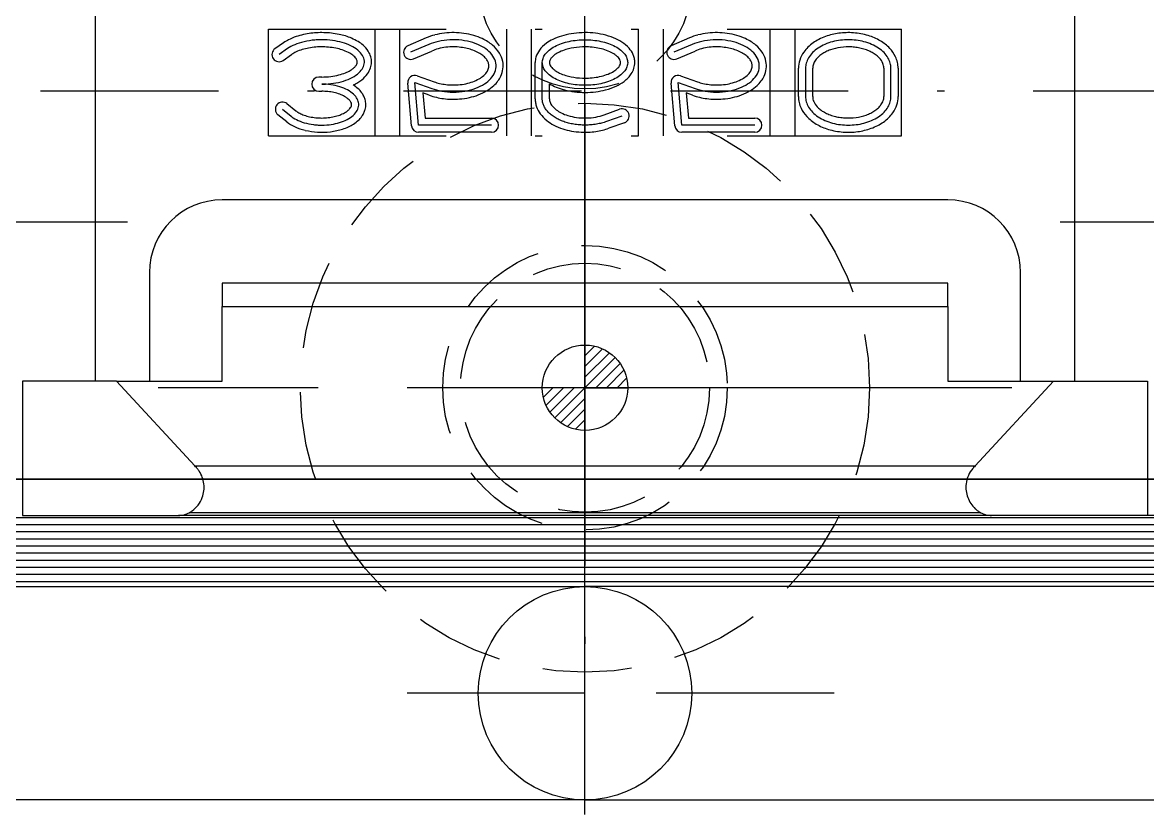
# Model space of a CAD drawing. Extents: x -430 to 437, y -440 to 538.
# Drawn here: x 187.43 to 203.24, y -285.9 to -274.76 of the extents above; entities that cross this region are included whole.
import ezdxf

# ---------------------------------------------------------------- set-up
doc = ezdxf.new("R2010")
doc.units = 0
for name, pattern in [('BORDER', [8.75, 2.5, -1.25, 2.5, -1.25, 0, -1.25]), ('DIVIDE', [6.25, 2.5, -1.25, 0, -1.25, 0, -1.25]), ('HIDDEN', [1.875, 1.25, -0.625])]:
    doc.linetypes.add(name, pattern=pattern)
for name, color, linetype in [('1', 7, 'CONTINUOUS'), ('100', 7, 'CONTINUOUS'), ('200', 7, 'CONTINUOUS')]:
    doc.layers.add(name, color=color, linetype=linetype)

msp = doc.modelspace()

# ---------------------------------------------------------------- linework, layer by layer
at = {"layer": '1', "color": 141, "linetype": 'BORDER'}
for p, q in [((195.3318, -249.3498), (195.3318, -283.656)), ((195.3318, -278.3569), (195.3318, -272.8569)), ((195.3318, -279.8988), (195.3318, -273.8988)), ((207.8818, -275.7278), (182.7818, -275.7278)), ((195.3318, -279.8988), (195.3318, -275.8988)), ((195.3318, -279.8988), (195.3318, -276.1488)), ((195.3318, -277.2988), (195.3318, -279.8988)), ((188.9018, -277.5704), (186.1518, -277.5704)), ((204.5118, -277.5704), (201.7618, -277.5704)), ((195.3318, -279.8988), (189.3318, -279.8988)), ((195.3318, -279.8988), (191.3318, -279.8988)), ((195.3318, -279.8988), (191.5818, -279.8988)), ((195.3318, -279.8988), (192.7318, -279.8988)), ((197.9318, -279.8988), (195.3318, -279.8988)), ((195.3318, -279.8988), (195.3318, -282.4988)), ((201.3318, -279.8988), (195.3318, -279.8988)), ((195.3318, -285.8988), (195.3318, -279.8988)), ((199.3318, -279.8988), (195.3318, -279.8988)), ((195.3318, -283.8988), (195.3318, -279.8988)), ((199.0818, -279.8988), (195.3318, -279.8988)), ((195.3318, -283.6488), (195.3318, -279.8988)), ((195.3318, -284.1948), (191.8318, -284.1948)), ((198.8318, -284.1948), (195.3318, -284.1948))]:
    msp.add_line(p, q, dxfattribs=at)
at = {"layer": '1', "color": 7, "linetype": 'CONTINUOUS'}
for p, q in [((188.4468, -273.6878), (188.4468, -279.8078)), ((202.2168, -279.8078), (202.2168, -273.6878)), ((200.4318, -277.2578), (190.2318, -277.2578)), ((189.2118, -278.2778), (189.2118, -279.8078)), ((201.4518, -279.8078), (201.4518, -278.2778)), ((200.4318, -278.4308), (190.2318, -278.4308)), ((190.2318, -278.4308), (190.2318, -278.7591)), ((200.4318, -278.7591), (200.4318, -278.4308)), ((190.2318, -279.8078), (190.2318, -278.7591)), ((190.2318, -278.7591), (200.4318, -278.7591)), ((200.4318, -278.7591), (200.4318, -279.8078)), ((188.7487, -279.8078), (187.4268, -279.8078)), ((187.4268, -279.8078), (187.4268, -281.6948)), ((189.8478, -280.9988), (188.7487, -279.8078)), ((188.7487, -279.8078), (190.2318, -279.8078)), ((200.4318, -279.8078), (201.915, -279.8078)), ((200.8158, -280.9988), (201.915, -279.8078)), ((201.915, -279.8078), (203.2368, -279.8078)), ((203.2368, -279.8078), (203.2368, -281.6948)), ((189.8478, -280.9988), (200.8158, -280.9988)), ((187.4268, -281.6948), (189.6198, -281.6948)), ((201.0438, -281.6948), (189.6198, -281.6948)), ((200.8946, -281.656), (189.7691, -281.656)), ((203.2368, -281.6948), (201.0438, -281.6948)), ((205.2768, -281.6948), (203.2368, -281.6948))]:
    msp.add_line(p, q, dxfattribs=at)
at = {"layer": '1', "color": 231, "linetype": 'CONTINUOUS'}
for p, q in [((195.3318, -279.8988), (195.3318, -279.2988)), ((195.4665, -279.3141), (195.3318, -279.4488)), ((195.5787, -279.352), (195.3318, -279.5988)), ((195.6744, -279.4062), (195.3318, -279.7488)), ((195.7561, -279.4746), (195.3318, -279.8988)), ((195.8244, -279.5562), (195.4818, -279.8988)), ((195.8787, -279.652), (195.6318, -279.8988)), ((195.9165, -279.7641), (195.7818, -279.8988)), ((195.3318, -279.8988), (194.7318, -279.8988)), ((194.7471, -280.0335), (194.8818, -279.8988)), ((194.785, -280.1457), (195.0318, -279.8988)), ((194.8392, -280.2414), (195.1818, -279.8988)), ((194.9076, -280.3231), (195.3318, -279.8988)), ((195.3318, -279.8988), (195.9318, -279.8988)), ((195.3318, -279.8988), (195.3318, -280.4988)), ((194.9892, -280.3914), (195.3318, -280.0488)), ((195.085, -280.4457), (195.3318, -280.1988)), ((195.1971, -280.4835), (195.3318, -280.3488))]:
    msp.add_line(p, q, dxfattribs=at)
at = {"layer": '1', "color": 121, "linetype": 'CONTINUOUS'}
msp.add_line((179.3318, -281.1848), (211.3318, -281.1848), dxfattribs=at)
at = {"layer": '1', "color": 213, "linetype": 'CONTINUOUS'}
msp.add_line((211.3318, -281.1848), (179.3318, -281.1848), dxfattribs=at)
at = {"layer": '1', "color": 254, "linetype": 'CONTINUOUS'}
for p, q in [((183.8768, -282.6948), (195.3318, -282.6948)), ((206.7868, -282.6948), (195.3318, -282.6948)), ((195.3318, -285.6948), (180.8768, -285.6948)), ((195.3318, -285.6948), (209.7868, -285.6948))]:
    msp.add_line(p, q, dxfattribs=at)
at = {"layer": '1', "color": 7, "linetype": 'HIDDEN'}
msp.add_circle((195.3318, -274.1978), 1.5, dxfattribs=at)
at = {"layer": '1', "color": 121, "linetype": 'HIDDEN'}
for radius in [4, 2, 1.75]:
    msp.add_circle((195.3318, -279.8988), radius, dxfattribs=at)
at = {"layer": '1', "color": 231, "linetype": 'CONTINUOUS'}
msp.add_circle((195.3318, -279.8988), 0.6, dxfattribs=at)
at = {"layer": '1', "color": 254, "linetype": 'CONTINUOUS'}
msp.add_circle((195.3318, -284.1948), 1.5, dxfattribs=at)
at = {"layer": '1', "color": 7, "linetype": 'CONTINUOUS'}
for centre, radius, start, end in [((190.2318, -278.2778), 1.02, 90, 180), ((200.4318, -278.2778), 1.02, 0, 90), ((188.9355, -281.9198), 1.2964, 43.83736, 45.27085), ((189.6374, -281.2458), 0.3233, 40.96806, 43.83736), ((189.6277, -281.2543), 0.3361, 37.07998, 40.96885), ((189.5752, -281.2939), 0.4019, 33.52315, 37.07998), ((189.5669, -281.2995), 0.412, 6.64192, 33.52313), ((201.0752, -281.2883), 0.3881, 139.00415, 156.46609), ((201.0252, -281.2448), 0.3218, 136.13539, 139.00396), ((201.7244, -281.9169), 1.2917, 134.70372, 136.13539), ((189.5704, -281.2991), 0.4084, 339.65057, 6.64192), ((201.0932, -281.2987), 0.4084, 173.32518, 200.32293), ((201.1011, -281.2996), 0.4163, 156.46609, 173.32447), ((189.5854, -281.3134), 0.3881, 305.32814, 322.79153), ((189.5631, -281.2964), 0.4162, 322.79153, 339.65088), ((201.0966, -281.2974), 0.412, 200.32293, 227.19596), ((189.5718, -280.6955), 1.0005, 272.75293, 274.74634), ((189.6339, -281.4439), 0.2496, 274.74634, 278.73581), ((189.6335, -281.4414), 0.252, 278.74066, 290.44434), ((189.6345, -281.444), 0.2493, 290.44438, 294.43869), ((189.324, -280.7608), 0.9998, 294.43869, 296.4336), ((189.0965, -280.5396), 1.3034, 301.06491, 302.48426), ((189.622, -281.3649), 0.325, 302.48426, 305.32589), ((201.0897, -281.3049), 0.4018, 227.19551, 230.75298), ((201.0482, -281.3556), 0.3363, 230.75298, 234.64131), ((201.0406, -281.3663), 0.3232, 234.64266, 237.51208), ((201.564, -280.5445), 1.2975, 237.51208, 238.9442), ((201.34, -280.7601), 1.0005, 243.56789, 245.5613), ((201.0292, -281.4439), 0.2494, 245.5613, 249.55265), ((201.0301, -281.4414), 0.252, 249.55562, 261.2593), ((201.0297, -281.4442), 0.2493, 261.25934, 265.25364), ((201.0919, -280.695), 1.001, 265.25364, 267.24615)]:
    msp.add_arc(centre, radius, start, end, dxfattribs=at)
at = {"layer": '100', "color": 213, "linetype": 'CONTINUOUS'}
for p, q in [((184.8768, -281.7221), (205.7868, -281.7221)), ((184.8768, -281.8221), (205.7868, -281.8221)), ((184.8768, -281.9221), (205.7868, -281.9221)), ((184.8768, -282.0221), (205.7868, -282.0221)), ((184.8768, -282.1221), (205.7868, -282.1221)), ((184.8768, -282.2221), (205.7868, -282.2221)), ((184.8768, -282.3221), (205.7868, -282.3221)), ((184.8768, -282.4221), (205.7868, -282.4221)), ((184.8768, -282.5221), (205.7868, -282.5221)), ((184.8768, -282.6221), (205.7868, -282.6221))]:
    msp.add_line(p, q, dxfattribs=at)
at = {"layer": '200', "color": 7, "linetype": 'DIVIDE'}
for p, q in [((190.8818, -276.3569), (190.8818, -274.8569)), ((190.8818, -274.8569), (199.7818, -274.8569)), ((192.3818, -276.3569), (192.3818, -274.8569)), ((192.7318, -276.3569), (192.7318, -274.8569)), ((194.2318, -276.3569), (194.2318, -274.8569)), ((194.5818, -276.3569), (194.5818, -274.8569)), ((196.0818, -276.3569), (196.0818, -274.8569)), ((196.4318, -274.8569), (196.4318, -276.3569)), ((197.9318, -276.3569), (197.9318, -274.8569)), ((198.2818, -274.8569), (198.2818, -276.3569)), ((199.7818, -276.3569), (199.7818, -274.8569)), ((190.8818, -276.3569), (199.7818, -276.3569))]:
    msp.add_line(p, q, dxfattribs=at)
at = {"layer": '200', "color": 7, "linetype": 'CONTINUOUS'}
for p, q in [((191.0948, -275.0495), (190.9748, -275.1327)), ((193.0993, -274.9811), (192.8425, -275.091)), ((196.7993, -274.9811), (196.5425, -275.091)), ((191.0888, -275.2971), (191.2088, -275.2139)), ((192.9212, -275.2748), (193.1779, -275.165)), ((196.6212, -275.2748), (196.8779, -275.165)), ((194.6318, -275.839), (194.6318, -275.3269)), ((198.3318, -275.8069), (198.3318, -275.4069)), ((198.5318, -275.8069), (198.5318, -275.4069)), ((199.5318, -275.4069), (199.5318, -275.8069)), ((199.7318, -275.4069), (199.7318, -275.8069)), ((191.6318, -275.5309), (191.5918, -275.5309)), ((192.9753, -275.5128), (193.2117, -275.5981)), ((196.6753, -275.5128), (196.9117, -275.5981)), ((192.8942, -276.2156), (192.8417, -275.6156)), ((194.8318, -275.839), (194.8318, -275.6252)), ((196.5942, -276.2156), (196.5417, -275.6156)), ((191.5918, -275.7309), (191.6318, -275.7309)), ((193.1438, -275.7862), (193.0546, -275.754)), ((193.0546, -275.754), (193.0855, -276.1069)), ((196.8438, -275.7862), (196.7546, -275.754)), ((196.7546, -275.754), (196.7855, -276.1069)), ((191.1424, -275.9049), (191.2664, -276.0045)), ((195.6004, -276.0626), (195.8181, -275.9847)), ((191.1412, -276.1604), (191.0172, -276.0609)), ((193.0855, -276.1069), (194.0178, -276.1069)), ((195.8855, -276.1731), (195.6678, -276.2509)), ((196.7855, -276.1069), (197.7178, -276.1069)), ((194.0178, -276.3069), (192.9938, -276.3069)), ((197.7178, -276.3069), (196.6938, -276.3069))]:
    msp.add_line(p, q, dxfattribs=at)
at = {"layer": '200', "color": 91, "linetype": 'BORDER'}
for p, q in [((191.2247, -275.0897), (191.1984, -275.1032)), ((191.2531, -275.0769), (191.2247, -275.0897)), ((191.2834, -275.0649), (191.2531, -275.0769)), ((191.3155, -275.0538), (191.2834, -275.0649)), ((191.3492, -275.0437), (191.3155, -275.0538)), ((191.3844, -275.0347), (191.3492, -275.0437)), ((191.4209, -275.0269), (191.3844, -275.0347)), ((191.4584, -275.0203), (191.4209, -275.0269)), ((191.4775, -275.0174), (191.4584, -275.0203)), ((191.4967, -275.0149), (191.4775, -275.0174)), ((191.5161, -275.0128), (191.4967, -275.0149)), ((191.5356, -275.011), (191.5161, -275.0128)), ((191.5552, -275.0095), (191.5356, -275.011)), ((191.5748, -275.0083), (191.5552, -275.0095)), ((191.5944, -275.0075), (191.5748, -275.0083)), ((191.614, -275.0071), (191.5944, -275.0075)), ((191.6336, -275.0069), (191.614, -275.0071)), ((191.6531, -275.0071), (191.6336, -275.0069)), ((191.6724, -275.0077), (191.6531, -275.0071)), ((191.7107, -275.0096), (191.6724, -275.0077)), ((191.7482, -275.0129), (191.7107, -275.0096)), ((191.7847, -275.0172), (191.7482, -275.0129)), ((191.8201, -275.0227), (191.7847, -275.0172)), ((191.8541, -275.0291), (191.8201, -275.0227)), ((191.8867, -275.0365), (191.8541, -275.0291)), ((191.9186, -275.0449), (191.8867, -275.0365)), ((191.9501, -275.0545), (191.9186, -275.0449)), ((191.9809, -275.0652), (191.9501, -275.0545)), ((192.0108, -275.0771), (191.9809, -275.0652)), ((192.0396, -275.0901), (192.0108, -275.0771)), ((192.0671, -275.1042), (192.0396, -275.0901)), ((193.1386, -275.0731), (192.8818, -275.1829)), ((193.1698, -275.0606), (193.1386, -275.0731)), ((193.2029, -275.0491), (193.1698, -275.0606)), ((193.2377, -275.0387), (193.2029, -275.0491)), ((193.2743, -275.0296), (193.2377, -275.0387)), ((193.3123, -275.0219), (193.2743, -275.0296)), ((193.3516, -275.0157), (193.3123, -275.0219)), ((193.392, -275.0111), (193.3516, -275.0157)), ((193.4331, -275.0081), (193.392, -275.0111)), ((193.4748, -275.0069), (193.4331, -275.0081)), ((193.5166, -275.0075), (193.4748, -275.0069)), ((193.5584, -275.0099), (193.5166, -275.0075)), ((193.5997, -275.0141), (193.5584, -275.0099)), ((193.6403, -275.02), (193.5997, -275.0141)), ((193.68, -275.0276), (193.6403, -275.02)), ((193.7184, -275.0367), (193.68, -275.0276)), ((193.7553, -275.0474), (193.7184, -275.0367)), ((193.7905, -275.0593), (193.7553, -275.0474)), ((193.8238, -275.0725), (193.7905, -275.0593)), ((193.8551, -275.0868), (193.8238, -275.0725)), ((193.8843, -275.102), (193.8551, -275.0868)), ((194.9076, -275.1007), (194.9301, -275.0893)), ((194.9301, -275.0893), (194.9537, -275.0785)), ((194.9537, -275.0785), (194.9782, -275.0684)), ((194.9782, -275.0684), (195.0035, -275.0591)), ((195.0035, -275.0591), (195.0296, -275.0505)), ((195.0296, -275.0505), (195.0563, -275.0427)), ((195.0563, -275.0427), (195.0834, -275.0357)), ((195.0834, -275.0357), (195.111, -275.0294)), ((195.111, -275.0294), (195.1388, -275.024)), ((195.1388, -275.024), (195.1668, -275.0193)), ((195.1668, -275.0193), (195.1947, -275.0154)), ((195.1947, -275.0154), (195.2227, -275.0123)), ((195.2227, -275.0123), (195.2504, -275.0099)), ((195.2504, -275.0099), (195.2779, -275.0082)), ((195.2779, -275.0082), (195.3051, -275.0073)), ((195.3051, -275.0073), (195.3318, -275.0069)), ((195.3318, -275.0069), (195.3586, -275.0073)), ((195.3586, -275.0073), (195.3858, -275.0082)), ((195.3858, -275.0082), (195.4133, -275.0099)), ((195.4133, -275.0099), (195.441, -275.0123)), ((195.441, -275.0123), (195.4689, -275.0154)), ((195.4689, -275.0154), (195.4969, -275.0193)), ((195.4969, -275.0193), (195.5249, -275.024)), ((195.5249, -275.024), (195.5527, -275.0294)), ((195.5527, -275.0294), (195.5802, -275.0357)), ((195.5802, -275.0357), (195.6074, -275.0427)), ((195.6074, -275.0427), (195.6341, -275.0505)), ((195.6341, -275.0505), (195.6602, -275.0591)), ((195.6602, -275.0591), (195.6855, -275.0684)), ((195.6855, -275.0684), (195.71, -275.0785)), ((195.71, -275.0785), (195.7336, -275.0893)), ((195.7336, -275.0893), (195.7561, -275.1007)), ((196.8386, -275.0731), (196.5818, -275.1829)), ((196.8698, -275.0606), (196.8386, -275.0731)), ((196.9029, -275.0491), (196.8698, -275.0606)), ((196.9377, -275.0387), (196.9029, -275.0491)), ((196.9743, -275.0296), (196.9377, -275.0387)), ((197.0123, -275.0219), (196.9743, -275.0296)), ((197.0516, -275.0157), (197.0123, -275.0219)), ((197.092, -275.0111), (197.0516, -275.0157)), ((197.1331, -275.0081), (197.092, -275.0111)), ((197.1748, -275.0069), (197.1331, -275.0081)), ((197.2166, -275.0075), (197.1748, -275.0069)), ((197.2584, -275.0099), (197.2166, -275.0075)), ((197.2997, -275.0141), (197.2584, -275.0099)), ((197.3403, -275.02), (197.2997, -275.0141)), ((197.38, -275.0276), (197.3403, -275.02)), ((197.4184, -275.0367), (197.38, -275.0276)), ((197.4553, -275.0474), (197.4184, -275.0367)), ((197.4905, -275.0593), (197.4553, -275.0474)), ((197.5238, -275.0725), (197.4905, -275.0593)), ((197.5551, -275.0868), (197.5238, -275.0725)), ((197.5843, -275.102), (197.5551, -275.0868)), ((198.6781, -275.0838), (198.6536, -275.0964)), ((198.7035, -275.0721), (198.6781, -275.0838)), ((198.7296, -275.0614), (198.7035, -275.0721)), ((198.7562, -275.0516), (198.7296, -275.0614)), ((198.7834, -275.0428), (198.7562, -275.0516)), ((198.811, -275.035), (198.7834, -275.0428)), ((198.8388, -275.0282), (198.811, -275.035)), ((198.8667, -275.0224), (198.8388, -275.0282)), ((198.8947, -275.0175), (198.8667, -275.0224)), ((198.9226, -275.0136), (198.8947, -275.0175)), ((198.9504, -275.0106), (198.9226, -275.0136)), ((198.9779, -275.0085), (198.9504, -275.0106)), ((199.0051, -275.0073), (198.9779, -275.0085)), ((199.0318, -275.0069), (199.0051, -275.0073)), ((199.0585, -275.0073), (199.0318, -275.0069)), ((199.0857, -275.0085), (199.0585, -275.0073)), ((199.1132, -275.0106), (199.0857, -275.0085)), ((199.141, -275.0136), (199.1132, -275.0106)), ((199.1689, -275.0175), (199.141, -275.0136)), ((199.1969, -275.0224), (199.1689, -275.0175)), ((199.2248, -275.0282), (199.1969, -275.0224)), ((199.2527, -275.035), (199.2248, -275.0282)), ((199.2802, -275.0428), (199.2527, -275.035)), ((199.3074, -275.0516), (199.2802, -275.0428)), ((199.334, -275.0614), (199.3074, -275.0516)), ((199.3601, -275.0721), (199.334, -275.0614)), ((199.3855, -275.0838), (199.3601, -275.0721)), ((199.41, -275.0964), (199.3855, -275.0838)), ((191.1518, -275.1317), (191.0318, -275.2149)), ((191.174, -275.1172), (191.1518, -275.1317)), ((191.1984, -275.1032), (191.174, -275.1172)), ((192.093, -275.1194), (192.0671, -275.1042)), ((192.1171, -275.1355), (192.093, -275.1194)), ((192.1393, -275.1525), (192.1171, -275.1355)), ((192.1593, -275.1702), (192.1393, -275.1525)), ((192.177, -275.1887), (192.1593, -275.1702)), ((192.1924, -275.2077), (192.177, -275.1887)), ((192.2052, -275.2271), (192.1924, -275.2077)), ((192.2155, -275.2468), (192.2052, -275.2271)), ((192.2233, -275.2667), (192.2155, -275.2468)), ((193.9113, -275.1179), (193.8843, -275.102)), ((193.9363, -275.1347), (193.9113, -275.1179)), ((193.9601, -275.1527), (193.9363, -275.1347)), ((193.9823, -275.172), (193.9601, -275.1527)), ((194.0029, -275.1925), (193.9823, -275.172)), ((194.0215, -275.2141), (194.0029, -275.1925)), ((194.0379, -275.2368), (194.0215, -275.2141)), ((194.052, -275.2603), (194.0379, -275.2368)), ((194.7477, -275.2538), (194.755, -275.2389)), ((194.755, -275.2389), (194.7638, -275.224)), ((194.7638, -275.224), (194.774, -275.2091)), ((194.774, -275.2091), (194.7857, -275.1944)), ((194.7857, -275.1944), (194.7989, -275.18)), ((194.7989, -275.18), (194.8136, -275.1657)), ((194.8136, -275.1657), (194.8297, -275.1518)), ((194.8297, -275.1518), (194.8472, -275.1383)), ((194.8472, -275.1383), (194.8661, -275.1252)), ((194.8661, -275.1252), (194.8862, -275.1127)), ((194.8862, -275.1127), (194.9076, -275.1007)), ((195.7561, -275.1007), (195.7775, -275.1127)), ((195.7775, -275.1127), (195.7976, -275.1252)), ((195.7976, -275.1252), (195.8165, -275.1383)), ((195.8165, -275.1383), (195.834, -275.1518)), ((195.834, -275.1518), (195.8501, -275.1657)), ((195.8501, -275.1657), (195.8648, -275.18)), ((195.8648, -275.18), (195.878, -275.1944)), ((195.878, -275.1944), (195.8897, -275.2091)), ((195.8897, -275.2091), (195.8999, -275.224)), ((195.8999, -275.224), (195.9087, -275.2389)), ((195.9087, -275.2389), (195.9159, -275.2538)), ((197.6113, -275.1179), (197.5843, -275.102)), ((197.6363, -275.1347), (197.6113, -275.1179)), ((197.6601, -275.1527), (197.6363, -275.1347)), ((197.6823, -275.172), (197.6601, -275.1527)), ((197.7029, -275.1925), (197.6823, -275.172)), ((197.7215, -275.2141), (197.7029, -275.1925)), ((197.7379, -275.2368), (197.7215, -275.2141)), ((197.752, -275.2603), (197.7379, -275.2368)), ((198.4857, -275.2413), (198.474, -275.2597)), ((198.4989, -275.2232), (198.4857, -275.2413)), ((198.5135, -275.2054), (198.4989, -275.2232)), ((198.5296, -275.188), (198.5135, -275.2054)), ((198.5471, -275.1711), (198.5296, -275.188)), ((198.566, -275.1548), (198.5471, -275.1711)), ((198.5862, -275.1391), (198.566, -275.1548)), ((198.6076, -275.1241), (198.5862, -275.1391)), ((198.6301, -275.1098), (198.6076, -275.1241)), ((198.6536, -275.0964), (198.6301, -275.1098)), ((199.4335, -275.1098), (199.41, -275.0964)), ((199.456, -275.1241), (199.4335, -275.1098)), ((199.4774, -275.1391), (199.456, -275.1241)), ((199.4976, -275.1548), (199.4774, -275.1391)), ((199.5165, -275.1711), (199.4976, -275.1548)), ((199.534, -275.188), (199.5165, -275.1711)), ((199.5501, -275.2054), (199.534, -275.188)), ((199.5648, -275.2232), (199.5501, -275.2054)), ((199.5779, -275.2413), (199.5648, -275.2232)), ((199.5897, -275.2597), (199.5779, -275.2413)), ((192.2005, -275.4183), (192.211, -275.4003)), ((192.211, -275.4003), (192.2193, -275.3823)), ((192.2193, -275.3823), (192.2255, -275.364)), ((192.2285, -275.2866), (192.2233, -275.2667)), ((192.2255, -275.364), (192.2296, -275.3452)), ((192.2313, -275.3064), (192.2285, -275.2866)), ((192.2296, -275.3452), (192.2316, -275.326)), ((192.2316, -275.326), (192.2313, -275.3064)), ((194.0635, -275.2847), (194.052, -275.2603)), ((194.0723, -275.3096), (194.0635, -275.2847)), ((194.0782, -275.335), (194.0723, -275.3096)), ((194.0813, -275.3606), (194.0782, -275.335)), ((194.0787, -275.4119), (194.0815, -275.3863)), ((194.0815, -275.3863), (194.0813, -275.3606)), ((194.7319, -275.3269), (194.7343, -275.2982)), ((194.7319, -275.839), (194.7319, -275.3269)), ((194.7325, -275.3412), (194.7319, -275.3269)), ((194.7343, -275.3557), (194.7325, -275.3412)), ((194.7343, -275.2982), (194.7374, -275.2835)), ((194.7374, -275.3703), (194.7343, -275.3557)), ((194.7374, -275.2835), (194.7419, -275.2687)), ((194.7419, -275.3852), (194.7374, -275.3703)), ((194.7419, -275.2687), (194.7477, -275.2538)), ((194.7477, -275.4), (194.7419, -275.3852)), ((194.755, -275.415), (194.7477, -275.4)), ((195.9159, -275.4), (195.9087, -275.415)), ((195.9159, -275.2538), (195.9218, -275.2687)), ((195.9218, -275.3852), (195.9159, -275.4)), ((195.9218, -275.2687), (195.9263, -275.2835)), ((195.9263, -275.3703), (195.9218, -275.3852)), ((195.9263, -275.2835), (195.9294, -275.2982)), ((195.9294, -275.3557), (195.9263, -275.3703)), ((195.9294, -275.2982), (195.9312, -275.3127)), ((195.9318, -275.3269), (195.9294, -275.3557)), ((195.9312, -275.3127), (195.9318, -275.3269)), ((197.7635, -275.2847), (197.752, -275.2603)), ((197.7723, -275.3096), (197.7635, -275.2847)), ((197.7782, -275.335), (197.7723, -275.3096)), ((197.7813, -275.3606), (197.7782, -275.335)), ((197.7787, -275.4119), (197.7815, -275.3863)), ((197.7815, -275.3863), (197.7813, -275.3606)), ((198.4324, -275.3891), (198.4318, -275.4069)), ((198.4318, -275.4069), (198.4318, -275.8069)), ((198.4343, -275.371), (198.4324, -275.3891)), ((198.4374, -275.3526), (198.4343, -275.371)), ((198.4418, -275.3341), (198.4374, -275.3526)), ((198.4477, -275.3155), (198.4418, -275.3341)), ((198.455, -275.2968), (198.4477, -275.3155)), ((198.4637, -275.2782), (198.455, -275.2968)), ((198.474, -275.2597), (198.4637, -275.2782)), ((199.5999, -275.2782), (199.5897, -275.2597)), ((199.6086, -275.2968), (199.5999, -275.2782)), ((199.6159, -275.3155), (199.6086, -275.2968)), ((199.6218, -275.3341), (199.6159, -275.3155)), ((199.6262, -275.3526), (199.6218, -275.3341)), ((199.6294, -275.371), (199.6262, -275.3526)), ((199.6312, -275.3891), (199.6294, -275.371)), ((199.6318, -275.4069), (199.6312, -275.3891)), ((199.6318, -275.8069), (199.6318, -275.4069)), ((191.9711, -275.5762), (192.003, -275.564)), ((192.003, -275.564), (192.0334, -275.5507)), ((192.0334, -275.5507), (192.0619, -275.5365)), ((192.0619, -275.5365), (192.0884, -275.5213)), ((192.0884, -275.5213), (192.1129, -275.5054)), ((192.1129, -275.5054), (192.1351, -275.4888)), ((192.1351, -275.4888), (192.155, -275.4717)), ((192.155, -275.4717), (192.1725, -275.4541)), ((192.1725, -275.4541), (192.1877, -275.4363)), ((192.1877, -275.4363), (192.2005, -275.4183)), ((193.9867, -275.5737), (194.0064, -275.5534)), ((194.0064, -275.5534), (194.0243, -275.532)), ((194.0243, -275.532), (194.0402, -275.5096)), ((194.0402, -275.5096), (194.0537, -275.4862)), ((194.0537, -275.4862), (194.0647, -275.462)), ((194.0647, -275.462), (194.0731, -275.4372)), ((194.0731, -275.4372), (194.0787, -275.4119)), ((194.7638, -275.4299), (194.755, -275.415)), ((194.774, -275.4447), (194.7638, -275.4299)), ((194.7857, -275.4594), (194.774, -275.4447)), ((194.7989, -275.4739), (194.7857, -275.4594)), ((194.8136, -275.4881), (194.7989, -275.4739)), ((194.8297, -275.502), (194.8136, -275.4881)), ((194.8472, -275.5155), (194.8297, -275.502)), ((194.8661, -275.5286), (194.8472, -275.5155)), ((194.8862, -275.5412), (194.8661, -275.5286)), ((194.9076, -275.5532), (194.8862, -275.5412)), ((194.9301, -275.5646), (194.9076, -275.5532)), ((194.9537, -275.5753), (194.9301, -275.5646)), ((195.7336, -275.5646), (195.71, -275.5753)), ((195.7561, -275.5532), (195.7336, -275.5646)), ((195.7775, -275.5412), (195.7561, -275.5532)), ((195.7976, -275.5286), (195.7775, -275.5412)), ((195.8165, -275.5155), (195.7976, -275.5286)), ((195.834, -275.502), (195.8165, -275.5155)), ((195.8501, -275.4881), (195.834, -275.502)), ((195.8648, -275.4739), (195.8501, -275.4881)), ((195.878, -275.4594), (195.8648, -275.4739)), ((195.8897, -275.4447), (195.878, -275.4594)), ((195.8999, -275.4299), (195.8897, -275.4447)), ((195.9087, -275.415), (195.8999, -275.4299)), ((197.6867, -275.5737), (197.7064, -275.5534)), ((197.7064, -275.5534), (197.7243, -275.532)), ((197.7243, -275.532), (197.7402, -275.5096)), ((197.7402, -275.5096), (197.7537, -275.4862)), ((197.7537, -275.4862), (197.7647, -275.462)), ((197.7647, -275.462), (197.7731, -275.4372)), ((197.7731, -275.4372), (197.7787, -275.4119)), ((191.6318, -275.6309), (191.6585, -275.6306)), ((191.6629, -275.6314), (191.6318, -275.6309)), ((191.6585, -275.6306), (191.6855, -275.6297)), ((191.6946, -275.633), (191.6629, -275.6314)), ((191.6855, -275.6297), (191.7218, -275.6274)), ((191.7265, -275.6357), (191.6946, -275.633)), ((191.7218, -275.6274), (191.7585, -275.6239)), ((191.7586, -275.6396), (191.7265, -275.6357)), ((191.7585, -275.6239), (191.7952, -275.6191)), ((191.7907, -275.6447), (191.7586, -275.6396)), ((191.8224, -275.651), (191.7907, -275.6447)), ((191.7952, -275.6191), (191.8317, -275.6131)), ((191.8537, -275.6585), (191.8224, -275.651)), ((191.8317, -275.6131), (191.8678, -275.6058)), ((191.8843, -275.6671), (191.8537, -275.6585)), ((191.8678, -275.6058), (191.9032, -275.5972)), ((191.9139, -275.677), (191.8843, -275.6671)), ((191.9032, -275.5972), (191.9377, -275.5873)), ((191.9424, -275.6879), (191.9139, -275.677)), ((191.9377, -275.5873), (191.9711, -275.5762)), ((191.9696, -275.6999), (191.9424, -275.6879)), ((191.9952, -275.7129), (191.9696, -275.6999)), ((192.0191, -275.7268), (191.9952, -275.7129)), ((192.9938, -276.2069), (192.9413, -275.6069)), ((192.9413, -275.6069), (193.1777, -275.6921)), ((193.1777, -275.6921), (193.2104, -275.7031)), ((193.2104, -275.7031), (193.2448, -275.713)), ((193.2448, -275.713), (193.2809, -275.7216)), ((193.2809, -275.7216), (193.3185, -275.729)), ((193.6449, -275.729), (193.6847, -275.7212)), ((193.6847, -275.7212), (193.7232, -275.7118)), ((193.7232, -275.7118), (193.7604, -275.7008)), ((193.7604, -275.7008), (193.7958, -275.6885)), ((193.7958, -275.6885), (193.8294, -275.6748)), ((193.8294, -275.6748), (193.8609, -275.6601)), ((193.8609, -275.6601), (193.8903, -275.6444)), ((193.8903, -275.6444), (193.9175, -275.6279)), ((193.9175, -275.6279), (193.9424, -275.6107)), ((193.9424, -275.6107), (193.9653, -275.5928)), ((193.9653, -275.5928), (193.9867, -275.5737)), ((194.9782, -275.5854), (194.9537, -275.5753)), ((195.0035, -275.5948), (194.9782, -275.5854)), ((195.0296, -275.6033), (195.0035, -275.5948)), ((195.0563, -275.6112), (195.0296, -275.6033)), ((195.0834, -275.6182), (195.0563, -275.6112)), ((195.111, -275.6244), (195.0834, -275.6182)), ((195.1388, -275.6299), (195.111, -275.6244)), ((195.1668, -275.6346), (195.1388, -275.6299)), ((195.1947, -275.6384), (195.1668, -275.6346)), ((195.2227, -275.6416), (195.1947, -275.6384)), ((195.2504, -275.644), (195.2227, -275.6416)), ((195.2779, -275.6456), (195.2504, -275.644)), ((195.3051, -275.6466), (195.2779, -275.6456)), ((195.3318, -275.6469), (195.3051, -275.6466)), ((195.3586, -275.6466), (195.3318, -275.6469)), ((195.3858, -275.6456), (195.3586, -275.6466)), ((195.4133, -275.644), (195.3858, -275.6456)), ((195.441, -275.6416), (195.4133, -275.644)), ((195.4689, -275.6384), (195.441, -275.6416)), ((195.4969, -275.6346), (195.4689, -275.6384)), ((195.5249, -275.6299), (195.4969, -275.6346)), ((195.5527, -275.6244), (195.5249, -275.6299)), ((195.5802, -275.6182), (195.5527, -275.6244)), ((195.6074, -275.6112), (195.5802, -275.6182)), ((195.6341, -275.6033), (195.6074, -275.6112)), ((195.6602, -275.5948), (195.6341, -275.6033)), ((195.6855, -275.5854), (195.6602, -275.5948)), ((195.71, -275.5753), (195.6855, -275.5854)), ((196.6938, -276.2069), (196.6413, -275.6069)), ((196.6413, -275.6069), (196.8777, -275.6921)), ((196.8777, -275.6921), (196.9104, -275.7031)), ((196.9104, -275.7031), (196.9448, -275.713)), ((196.9448, -275.713), (196.9809, -275.7216)), ((196.9809, -275.7216), (197.0185, -275.729)), ((197.3449, -275.729), (197.3847, -275.7212)), ((197.3847, -275.7212), (197.4232, -275.7118)), ((197.4232, -275.7118), (197.4604, -275.7008)), ((197.4604, -275.7008), (197.4958, -275.6885)), ((197.4958, -275.6885), (197.5294, -275.6748)), ((197.5294, -275.6748), (197.5609, -275.6601)), ((197.5609, -275.6601), (197.5903, -275.6444)), ((197.5903, -275.6444), (197.6175, -275.6279)), ((197.6175, -275.6279), (197.6424, -275.6107)), ((197.6424, -275.6107), (197.6653, -275.5928)), ((197.6653, -275.5928), (197.6867, -275.5737)), ((192.0412, -275.7414), (192.0191, -275.7268)), ((192.0614, -275.7567), (192.0412, -275.7414)), ((192.0796, -275.7725), (192.0614, -275.7567)), ((192.0956, -275.7887), (192.0796, -275.7725)), ((192.1096, -275.8053), (192.0956, -275.7887)), ((192.1215, -275.8221), (192.1096, -275.8053)), ((192.1313, -275.8389), (192.1215, -275.8221)), ((192.1391, -275.8557), (192.1313, -275.8389)), ((192.145, -275.8726), (192.1391, -275.8557)), ((192.1491, -275.8899), (192.145, -275.8726)), ((193.3185, -275.729), (193.3574, -275.7349)), ((193.3574, -275.7349), (193.3974, -275.7392)), ((193.3974, -275.7392), (193.4382, -275.7419)), ((193.4382, -275.7419), (193.4796, -275.7429)), ((193.4796, -275.7429), (193.5213, -275.7421)), ((193.5213, -275.7421), (193.5629, -275.7395)), ((193.5629, -275.7395), (193.6042, -275.7351)), ((193.6042, -275.7351), (193.6449, -275.729)), ((194.7322, -275.8505), (194.7319, -275.8389)), ((194.7331, -275.8621), (194.7322, -275.8505)), ((194.7346, -275.8738), (194.7331, -275.8621)), ((194.7367, -275.8856), (194.7346, -275.8738)), ((197.0185, -275.729), (197.0574, -275.7349)), ((197.0574, -275.7349), (197.0974, -275.7392)), ((197.0974, -275.7392), (197.1382, -275.7419)), ((197.1382, -275.7419), (197.1796, -275.7429)), ((197.1796, -275.7429), (197.2213, -275.7421)), ((197.2213, -275.7421), (197.2629, -275.7395)), ((197.2629, -275.7395), (197.3042, -275.7351)), ((197.3042, -275.7351), (197.3449, -275.729)), ((198.4318, -275.8069), (198.4324, -275.8247)), ((198.4324, -275.8247), (198.4343, -275.8428)), ((198.4343, -275.8428), (198.4374, -275.8612)), ((198.4374, -275.8612), (198.4418, -275.8797)), ((198.4418, -275.8797), (198.4477, -275.8983)), ((199.6159, -275.8983), (199.6218, -275.8797)), ((199.6218, -275.8797), (199.6262, -275.8612)), ((199.6262, -275.8612), (199.6294, -275.8428)), ((199.6294, -275.8428), (199.6312, -275.8247)), ((199.6312, -275.8247), (199.6318, -275.8069)), ((191.0798, -275.9829), (191.2038, -276.0824)), ((192.0922, -276.0528), (192.1073, -276.0354)), ((192.1073, -276.0354), (192.1203, -276.0177)), ((192.1203, -276.0177), (192.131, -275.9995)), ((192.131, -275.9995), (192.1395, -275.9811)), ((192.1395, -275.9811), (192.1458, -275.9626)), ((192.1458, -275.9626), (192.1498, -275.9441)), ((192.1514, -275.9077), (192.1491, -275.8899)), ((192.1498, -275.9441), (192.1516, -275.9258)), ((192.1516, -275.9258), (192.1514, -275.9077)), ((194.7395, -275.8974), (194.7367, -275.8856)), ((194.7429, -275.9092), (194.7395, -275.8974)), ((194.747, -275.921), (194.7429, -275.9092)), ((194.7517, -275.9327), (194.747, -275.921)), ((194.7571, -275.9444), (194.7517, -275.9327)), ((194.7631, -275.956), (194.7571, -275.9444)), ((194.7697, -275.9676), (194.7631, -275.956)), ((194.7771, -275.979), (194.7697, -275.9676)), ((194.785, -275.9903), (194.7771, -275.979)), ((194.7936, -276.0015), (194.785, -275.9903)), ((194.8028, -276.0125), (194.7936, -276.0015)), ((194.8126, -276.0232), (194.8028, -276.0125)), ((194.823, -276.0338), (194.8126, -276.0232)), ((194.8339, -276.0442), (194.823, -276.0338)), ((198.4477, -275.8983), (198.455, -275.9169)), ((198.455, -275.9169), (198.4637, -275.9356)), ((198.4637, -275.9356), (198.474, -275.9541)), ((198.474, -275.9541), (198.4857, -275.9725)), ((198.4857, -275.9725), (198.4989, -275.9906)), ((198.4989, -275.9906), (198.5135, -276.0084)), ((198.5135, -276.0084), (198.5296, -276.0258)), ((198.5296, -276.0258), (198.5471, -276.0427)), ((199.5165, -276.0427), (199.534, -276.0258)), ((199.534, -276.0258), (199.5501, -276.0084)), ((199.5501, -276.0084), (199.5648, -275.9906)), ((199.5648, -275.9906), (199.5779, -275.9725)), ((199.5779, -275.9725), (199.5897, -275.9541)), ((199.5897, -275.9541), (199.5999, -275.9356)), ((199.5999, -275.9356), (199.6086, -275.9169)), ((199.6086, -275.9169), (199.6159, -275.8983)), ((191.2038, -276.0824), (191.2174, -276.0929)), ((191.2174, -276.0929), (191.2322, -276.1031)), ((191.2322, -276.1031), (191.2534, -276.1164)), ((191.2534, -276.1164), (191.2765, -276.1292)), ((191.2765, -276.1292), (191.3014, -276.1413)), ((191.3014, -276.1413), (191.328, -276.1526)), ((191.328, -276.1526), (191.3561, -276.1631)), ((191.3561, -276.1631), (191.3857, -276.1726)), ((191.3857, -276.1726), (191.4166, -276.1811)), ((191.4166, -276.1811), (191.4486, -276.1884)), ((191.4486, -276.1884), (191.4815, -276.1946)), ((191.4815, -276.1946), (191.515, -276.1995)), ((191.515, -276.1995), (191.532, -276.2015)), ((191.7343, -276.2012), (191.766, -276.1971)), ((191.766, -276.1971), (191.7966, -276.192)), ((191.7966, -276.192), (191.826, -276.186)), ((191.826, -276.186), (191.8544, -276.1792)), ((191.8544, -276.1792), (191.8825, -276.1712)), ((191.8825, -276.1712), (191.9102, -276.1621)), ((191.9102, -276.1621), (191.9372, -276.152)), ((191.9372, -276.152), (191.9634, -276.1407)), ((191.9634, -276.1407), (191.9886, -276.1284)), ((191.9886, -276.1284), (192.0126, -276.115)), ((192.0126, -276.115), (192.0351, -276.1007)), ((192.0351, -276.1007), (192.0559, -276.0855)), ((192.0559, -276.0855), (192.075, -276.0695)), ((192.075, -276.0695), (192.0922, -276.0528)), ((194.8454, -276.0543), (194.8339, -276.0442)), ((194.8574, -276.0642), (194.8454, -276.0543)), ((194.8699, -276.0737), (194.8574, -276.0642)), ((194.8829, -276.083), (194.8699, -276.0737)), ((194.8964, -276.092), (194.8829, -276.083)), ((194.9103, -276.1007), (194.8964, -276.092)), ((194.9245, -276.1091), (194.9103, -276.1007)), ((194.9392, -276.1171), (194.9245, -276.1091)), ((194.9541, -276.1248), (194.9392, -276.1171)), ((194.9694, -276.1322), (194.9541, -276.1248)), ((194.985, -276.1392), (194.9694, -276.1322)), ((195.0008, -276.1458), (194.985, -276.1392)), ((195.0168, -276.1521), (195.0008, -276.1458)), ((195.033, -276.158), (195.0168, -276.1521)), ((195.0495, -276.1636), (195.033, -276.158)), ((195.0664, -276.1689), (195.0495, -276.1636)), ((195.0837, -276.174), (195.0664, -276.1689)), ((195.1014, -276.1787), (195.0837, -276.174)), ((195.1195, -276.1831), (195.1014, -276.1787)), ((195.1378, -276.1871), (195.1195, -276.1831)), ((195.1565, -276.1908), (195.1378, -276.1871)), ((195.1755, -276.1942), (195.1565, -276.1908)), ((195.1947, -276.1972), (195.1755, -276.1942)), ((195.2142, -276.1997), (195.1947, -276.1972)), ((195.2338, -276.2019), (195.2142, -276.1997)), ((195.4534, -276.1993), (195.4338, -276.2015)), ((195.4728, -276.1966), (195.4534, -276.1993)), ((195.492, -276.1935), (195.4728, -276.1966)), ((195.511, -276.1901), (195.492, -276.1935)), ((195.5296, -276.1863), (195.511, -276.1901)), ((195.5479, -276.1822), (195.5296, -276.1863)), ((195.5659, -276.1777), (195.5479, -276.1822)), ((195.5836, -276.1729), (195.5659, -276.1777)), ((195.6008, -276.1678), (195.5836, -276.1729)), ((195.6177, -276.1624), (195.6008, -276.1678)), ((195.6341, -276.1568), (195.6177, -276.1624)), ((195.8518, -276.0789), (195.6341, -276.1568)), ((198.5471, -276.0427), (198.566, -276.059)), ((198.566, -276.059), (198.5862, -276.0747)), ((198.5862, -276.0747), (198.6076, -276.0897)), ((198.6076, -276.0897), (198.6301, -276.104)), ((198.6301, -276.104), (198.6536, -276.1174)), ((198.6536, -276.1174), (198.6781, -276.13)), ((198.6781, -276.13), (198.7035, -276.1417)), ((198.7035, -276.1417), (198.7296, -276.1524)), ((198.7296, -276.1524), (198.7562, -276.1622)), ((198.7562, -276.1622), (198.7834, -276.171)), ((198.7834, -276.171), (198.811, -276.1788)), ((198.811, -276.1788), (198.8388, -276.1856)), ((198.8388, -276.1856), (198.8667, -276.1914)), ((198.8667, -276.1914), (198.8947, -276.1963)), ((198.8947, -276.1963), (198.9226, -276.2002)), ((198.9226, -276.2002), (198.9504, -276.2032)), ((199.1132, -276.2032), (199.141, -276.2002)), ((199.141, -276.2002), (199.1689, -276.1963)), ((199.1689, -276.1963), (199.1969, -276.1914)), ((199.1969, -276.1914), (199.2248, -276.1856)), ((199.2248, -276.1856), (199.2527, -276.1788)), ((199.2527, -276.1788), (199.2802, -276.171)), ((199.2802, -276.171), (199.3074, -276.1622)), ((199.3074, -276.1622), (199.334, -276.1524)), ((199.334, -276.1524), (199.3601, -276.1417)), ((199.3601, -276.1417), (199.3855, -276.13)), ((199.3855, -276.13), (199.41, -276.1174)), ((199.41, -276.1174), (199.4335, -276.104)), ((199.4335, -276.104), (199.456, -276.0897)), ((199.456, -276.0897), (199.4774, -276.0747)), ((199.4774, -276.0747), (199.4976, -276.059)), ((199.4976, -276.059), (199.5165, -276.0427)), ((191.532, -276.2015), (191.5491, -276.2032)), ((191.5491, -276.2032), (191.5662, -276.2046)), ((191.5662, -276.2046), (191.5833, -276.2056)), ((191.5833, -276.2056), (191.6005, -276.2064)), ((191.6005, -276.2064), (191.6176, -276.2068)), ((191.6176, -276.2068), (191.6346, -276.2069)), ((191.6346, -276.2069), (191.6684, -276.2062)), ((191.6684, -276.2062), (191.7017, -276.2043)), ((191.7017, -276.2043), (191.7343, -276.2012)), ((194.0178, -276.2069), (192.9938, -276.2069)), ((195.2536, -276.2037), (195.2338, -276.2019)), ((195.2736, -276.2051), (195.2536, -276.2037)), ((195.2936, -276.2061), (195.2736, -276.2051)), ((195.3137, -276.2067), (195.2936, -276.2061)), ((195.3338, -276.2069), (195.3137, -276.2067)), ((195.354, -276.2066), (195.3338, -276.2069)), ((195.3741, -276.206), (195.354, -276.2066)), ((195.3941, -276.2049), (195.3741, -276.206)), ((195.414, -276.2034), (195.3941, -276.2049)), ((195.4338, -276.2015), (195.414, -276.2034)), ((197.7178, -276.2069), (196.6938, -276.2069)), ((198.9504, -276.2032), (198.9779, -276.2052)), ((198.9779, -276.2052), (199.0051, -276.2065)), ((199.0051, -276.2065), (199.0318, -276.2069)), ((199.0318, -276.2069), (199.0585, -276.2065)), ((199.0585, -276.2065), (199.0857, -276.2052)), ((199.0857, -276.2052), (199.1132, -276.2032))]:
    msp.add_line(p, q, dxfattribs=at)
at = {"layer": '200', "color": 7, "linetype": 'CONTINUOUS'}
for centre, radius, start, end in [((191.6118, -275.9916), 1.0834, 98.25609, 109.80165), ((191.6282, -276.1045), 1.1975, 93.43633, 98.25607), ((191.6317, -276.164), 1.2571, 88.73181, 93.43633), ((191.6322, -276.1431), 1.2362, 78.65194, 88.73192), ((191.6984, -275.8134), 0.9, 66.832, 78.65194), ((193.4764, -275.928), 1.0209, 96.7477, 104.57432), ((193.4821, -275.9761), 1.0692, 89.39439, 96.74714), ((193.4822, -275.9674), 1.0606, 82.01476, 89.39439), ((193.4901, -275.9111), 1.0037, 73.93203, 82.01507), ((195.3052, -275.9366), 1.028, 99.34403, 107.29814), ((195.3303, -276.089), 1.1825, 91.94934, 99.34403), ((195.3312, -276.1152), 1.2086, 84.75456, 91.94984), ((195.3379, -276.042), 1.1352, 77.37652, 84.75456), ((195.3722, -275.8887), 0.9781, 68.26053, 77.37629), ((197.1764, -275.928), 1.0209, 96.7477, 104.57432), ((197.1821, -275.9761), 1.0692, 89.39439, 96.74714), ((197.1822, -275.9674), 1.0606, 82.01476, 89.39439), ((197.1901, -275.9111), 1.0037, 73.93203, 82.01507), ((199.0165, -275.8036), 0.8958, 97.53704, 109.97578), ((199.0311, -275.914), 1.0072, 85.8083, 97.53704), ((199.0337, -275.8782), 0.9712, 73.38023, 85.80852), ((191.4646, -275.5828), 0.6489, 109.80165, 124.73604), ((191.7692, -275.648), 0.72, 58.64559, 66.83204), ((191.8814, -275.4638), 0.5044, 48.86083, 58.64559), ((191.9452, -275.3907), 0.4073, 33.65995, 48.86048), ((192.8818, -275.1829), 0.1, 113.16016, 293.16016), ((193.4331, -275.7615), 0.8488, 104.57432, 113.15949), ((193.5414, -275.733), 0.8184, 64.97923, 73.93203), ((193.5817, -275.6466), 0.723, 57.75294, 64.97894), ((193.6602, -275.5222), 0.5759, 49.65542, 57.75294), ((193.7213, -275.4503), 0.4815, 32.05846, 49.65598), ((195.062, -275.432), 0.464, 126.05153, 142.92562), ((195.1404, -275.5396), 0.5971, 115.80649, 126.05123), ((195.2562, -275.7792), 0.8631, 107.29819, 115.80649), ((195.4886, -275.5969), 0.6639, 57.20174, 68.26053), ((195.5707, -275.4695), 0.5124, 42.074, 57.20168), ((196.5818, -275.1829), 0.1, 113.16016, 293.16016), ((197.1331, -275.7615), 0.8488, 104.57432, 113.15949), ((197.2414, -275.733), 0.8184, 64.97923, 73.93203), ((197.2817, -275.6466), 0.723, 57.75294, 64.97894), ((197.3602, -275.5222), 0.5759, 49.65542, 57.75294), ((197.4213, -275.4503), 0.4815, 32.05846, 49.65598), ((198.8839, -275.5406), 0.5998, 125.13743, 134.55888), ((198.9233, -275.5965), 0.6682, 117.21059, 125.13678), ((198.9844, -275.7154), 0.8019, 109.97578, 117.21059), ((199.0944, -275.675), 0.7592, 59.31597, 73.38023), ((199.1627, -275.5598), 0.6252, 43.70871, 59.31541), ((191.0318, -275.2149), 0.1, 124.73486, 304.73486), ((191.4434, -275.5522), 0.4117, 114.66339, 124.73613), ((191.5573, -275.8003), 0.6847, 106.85636, 114.66339), ((191.5944, -275.9228), 0.8127, 100.37483, 106.8563), ((191.6285, -276.1088), 1.0018, 94.5372, 100.37483), ((191.6322, -276.1554), 1.0486, 88.98779, 94.53714), ((191.6325, -276.1343), 1.0274, 83.38278, 88.98779), ((191.6403, -276.0676), 0.9603, 77.16667, 83.38317), ((191.6903, -275.8483), 0.7353, 70.06146, 77.16667), ((191.7384, -275.7157), 0.5943, 60.8719, 70.06123), ((191.8755, -275.4696), 0.3126, 48.18855, 60.8719), ((191.9335, -275.4048), 0.2256, 39.25565, 48.18872), ((192.0445, -275.3246), 0.288, 15.56174, 33.65995), ((192.0658, -275.3187), 0.2659, 358.68491, 15.56204), ((193.4331, -275.7616), 0.6489, 104.57291, 113.15946), ((193.4761, -275.9269), 0.8197, 96.93453, 104.57291), ((193.4819, -275.9749), 0.868, 89.90298, 96.93456), ((193.4819, -275.9718), 0.865, 82.88488, 89.90298), ((193.4907, -275.9015), 0.7941, 76.45417, 82.88581), ((193.5101, -275.8213), 0.7116, 69.6592, 76.45417), ((193.544, -275.7296), 0.6138, 61.53099, 69.65807), ((193.6469, -275.5399), 0.3981, 51.4336, 61.53099), ((193.693, -275.4821), 0.324, 40.46468, 51.43473), ((193.8361, -275.3783), 0.346, 11.26737, 32.05846), ((194.9124, -275.3283), 0.2807, 163.91957, 171.84617), ((194.9324, -275.3341), 0.3015, 142.92562, 163.91974), ((195.078, -275.4529), 0.2902, 125.40363, 139.08483), ((195.1477, -275.551), 0.4106, 115.06645, 125.4037), ((195.2605, -275.7922), 0.6769, 107.02613, 115.06645), ((195.3081, -275.9476), 0.8394, 96.65737, 107.02619), ((195.3311, -276.1444), 1.0376, 87.35035, 96.65737), ((195.3328, -276.1088), 1.0018, 81.05697, 87.35004), ((195.359, -275.9422), 0.8332, 74.17041, 81.05697), ((195.3941, -275.8184), 0.7045, 65.82388, 74.1704), ((195.5098, -275.5606), 0.422, 55.0419, 65.82388), ((195.5702, -275.4742), 0.3166, 46.48464, 55.0421), ((195.6622, -275.3774), 0.183, 35.22907, 46.48464), ((195.7091, -275.3445), 0.3259, 23.08966, 42.074), ((195.7403, -275.3312), 0.292, 11.73403, 23.09051), ((197.1331, -275.7616), 0.6489, 104.57291, 113.15946), ((197.1761, -275.9269), 0.8197, 96.93453, 104.57291), ((197.1819, -275.9749), 0.868, 89.90298, 96.93456), ((197.1819, -275.9718), 0.865, 82.88488, 89.90298), ((197.1907, -275.9015), 0.7941, 76.45417, 82.88581), ((197.2101, -275.8213), 0.7116, 69.6592, 76.45417), ((197.244, -275.7296), 0.6138, 61.53099, 69.65807), ((197.3469, -275.5399), 0.3981, 51.4336, 61.53099), ((197.393, -275.4821), 0.324, 40.46468, 51.43473), ((197.5361, -275.3783), 0.346, 11.26737, 32.05846), ((198.7569, -275.4259), 0.4281, 145.05799, 161.8518), ((198.8022, -275.4576), 0.4833, 134.55888, 145.0581), ((198.7995, -275.456), 0.2802, 133.21266, 144.17686), ((198.9001, -275.5631), 0.4272, 124.33613, 133.21266), ((198.9399, -275.6214), 0.4978, 116.78336, 124.33662), ((198.9774, -275.6956), 0.5809, 109.79209, 116.78336), ((199.0164, -275.8039), 0.696, 97.70861, 109.79276), ((199.0313, -275.914), 0.8071, 86.48891, 97.70861), ((199.0332, -275.8826), 0.7757, 80.73132, 86.48882), ((199.0403, -275.839), 0.7314, 74.80143, 80.73132), ((199.0546, -275.7863), 0.6769, 68.24249, 74.80093), ((199.1062, -275.6571), 0.5378, 60.88312, 68.24249), ((199.1365, -275.6027), 0.4755, 52.51473, 60.88381), ((199.2163, -275.4987), 0.3444, 42.67767, 52.51473), ((199.2964, -275.432), 0.4403, 25.08785, 43.70871), ((199.3358, -275.4135), 0.3967, 12.79114, 25.08824), ((191.8424, -275.1185), 0.372, 300.91805, 308.57921), ((191.9368, -275.2369), 0.2205, 308.57921, 318.53446), ((191.9884, -275.2825), 0.1518, 318.53577, 334.15787), ((192.0111, -275.3413), 0.1254, 27.26361, 39.25565), ((192.0415, -275.3257), 0.0911, 13.75168, 27.26238), ((192.063, -275.3186), 0.0688, 334.15787, 357.44341), ((192.0692, -275.3189), 0.0626, 357.43924, 13.75168), ((192.0371, -275.3103), 0.2959, 323.54342, 341.90796), ((192.0625, -275.3186), 0.2692, 341.90791, 358.68491), ((193.7894, -275.3998), 0.1973, 26.39376, 40.46468), ((193.838, -275.3724), 0.144, 328.25885, 351.52334), ((193.8286, -275.3804), 0.1536, 9.89363, 26.39363), ((193.8576, -275.3754), 0.1242, 351.52408, 9.89363), ((193.8568, -275.3742), 0.3249, 352.67591, 11.26726), ((194.9025, -275.3269), 0.2707, 171.84617, 180.00161), ((194.9027, -275.3269), 0.0709, 169.8208, 180.00741), ((194.905, -275.3269), 0.0732, 180, 200.69331), ((194.9173, -275.3295), 0.0857, 160.58319, 169.8208), ((194.9482, -275.3404), 0.1185, 139.08483, 160.582), ((194.9603, -275.306), 0.1323, 200.69331, 216.05344), ((195.0044, -275.2739), 0.1869, 216.05466, 226.5092), ((195.0909, -275.1828), 0.3125, 226.5092, 234.59671), ((195.5834, -275.1985), 0.2935, 304.9581, 319.21887), ((195.7187, -275.3152), 0.1148, 319.21887, 342.12825), ((195.7064, -275.3461), 0.1288, 20.11503, 35.231), ((195.7589, -275.3269), 0.0729, 0, 20.11503), ((195.7487, -275.3249), 0.0833, 342.12986, 350.69552), ((195.761, -275.3269), 0.0708, 350.69552, 0), ((195.7163, -275.3131), 0.3176, 327.0788, 342.85894), ((195.7611, -275.3269), 0.2707, 342.85894, 359.99948), ((195.7612, -275.3269), 0.2706, 0, 11.73403), ((197.4894, -275.3998), 0.1973, 26.39376, 40.46468), ((197.538, -275.3724), 0.144, 328.25885, 351.52334), ((197.5286, -275.3804), 0.1536, 9.89363, 26.39363), ((197.5576, -275.3754), 0.1242, 351.52408, 9.89363), ((197.5568, -275.3742), 0.3249, 352.67591, 11.26726), ((198.6988, -275.4069), 0.367, 161.8518, 180), ((198.7001, -275.4069), 0.1683, 160.61966, 180), ((198.7613, -275.4284), 0.2332, 144.17785, 160.61966), ((199.2736, -275.4458), 0.2664, 23.75789, 42.67725), ((199.362, -275.4069), 0.1698, 0.00075, 23.75789), ((199.3651, -275.4069), 0.3667, 0, 12.79114), ((191.5918, -275.6309), 0.1, 90.00062, 270.00062), ((191.6318, -274.477), 1.0539, 269.99977, 276.94498), ((191.6521, -274.6438), 0.8859, 276.94498, 284.52129), ((191.6857, -274.7733), 0.7521, 284.52098, 291.80537), ((191.7864, -275.0252), 0.4808, 291.80537, 300.91888), ((191.926, -275.2282), 0.4341, 308.40149, 323.54342), ((192.9413, -275.6069), 0.1, 70.17309, 185), ((193.5494, -275.0357), 0.5978, 290.01048, 299.54461), ((193.6565, -275.2246), 0.3806, 299.54461, 311.50105), ((193.7259, -275.3031), 0.2758, 311.50165, 328.25885), ((193.7992, -275.355), 0.3863, 323.23116, 334.72447), ((193.8336, -275.3712), 0.3484, 334.72392, 352.67591), ((195.1477, -275.1028), 0.4105, 234.59637, 244.92625), ((195.2605, -274.8617), 0.6768, 244.92625, 252.97382), ((195.3081, -274.7063), 0.8393, 252.97387, 263.32422), ((195.3311, -274.5096), 1.0374, 263.32422, 272.64959), ((195.3327, -274.5448), 1.0021, 272.64964, 278.92833), ((195.3589, -274.7115), 0.8334, 278.92833, 285.82902), ((195.3941, -274.8354), 0.7046, 285.82934, 294.169), ((195.5097, -275.0931), 0.4221, 294.169, 304.95888), ((195.5888, -275.2031), 0.4866, 306.80718, 316.20328), ((195.6769, -275.2876), 0.3645, 316.20328, 327.07808), ((196.6413, -275.6069), 0.1, 70.17309, 185), ((197.2494, -275.0357), 0.5978, 290.01048, 299.54461), ((197.3565, -275.2246), 0.3806, 299.54461, 311.50105), ((197.4259, -275.3031), 0.2758, 311.50165, 328.25885), ((197.4992, -275.355), 0.3863, 323.23116, 334.72447), ((197.5336, -275.3712), 0.3484, 334.72392, 352.67591), ((191.7805, -275.0112), 0.6958, 294.86855, 301.17649), ((191.8065, -276.071), 0.5046, 48.10626, 58.10446), ((191.866, -275.1526), 0.5306, 301.17649, 308.40133), ((191.8986, -275.9682), 0.3666, 36.37062, 48.10626), ((193.4435, -274.9551), 0.6834, 250.17277, 256.93321), ((193.4782, -274.8054), 0.8372, 256.93321, 263.04111), ((193.4833, -274.7641), 0.8788, 263.04001, 268.76854), ((193.4829, -274.783), 0.8599, 268.76854, 274.56212), ((193.4839, -274.7957), 0.8472, 274.56217, 281.92012), ((193.5141, -274.9388), 0.7008, 281.92012, 290.01086), ((193.5559, -275.0515), 0.7807, 290.62559, 300.8684), ((193.6681, -275.2392), 0.562, 300.8684, 312.94718), ((193.7225, -275.2977), 0.4821, 312.94644, 323.23116), ((195.1835, -275.0393), 0.6834, 239.025, 247.84788), ((195.2801, -274.8022), 0.9394, 247.84788, 255.38073), ((195.3179, -274.6571), 1.0893, 255.38029, 262.87282), ((195.346, -274.6588), 1.0876, 277.17278, 284.70441), ((195.389, -274.8225), 0.9184, 284.70434, 294.56348), ((195.5224, -275.1144), 0.5974, 294.56348, 306.80749), ((197.1435, -274.9551), 0.6834, 250.17277, 256.93321), ((197.1782, -274.8054), 0.8372, 256.93321, 263.04111), ((197.1833, -274.7641), 0.8788, 263.04001, 268.76854), ((197.1829, -274.783), 0.8599, 268.76854, 274.56212), ((197.1839, -274.7957), 0.8472, 274.56217, 281.92012), ((197.2141, -274.9388), 0.7008, 281.92012, 290.01086), ((197.2559, -275.0515), 0.7807, 290.62559, 300.8684), ((197.3681, -275.2392), 0.562, 300.8684, 312.94718), ((197.4225, -275.2977), 0.4821, 312.94644, 323.23116), ((191.0798, -275.9829), 0.1, 51.23783, 231.23783), ((191.6318, -276.5682), 0.8373, 83.97972, 90.00061), ((191.6408, -276.4836), 0.7522, 77.62671, 83.97972), ((191.659, -276.4004), 0.667, 70.06667, 77.62688), ((191.7332, -276.1958), 0.4494, 60.85374, 70.06667), ((191.7784, -276.1148), 0.3566, 53.37099, 60.85322), ((191.8588, -276.0066), 0.2219, 43.88075, 53.37099), ((191.9043, -275.9628), 0.1587, 29.36484, 43.88207), ((191.932, -275.9437), 0.3252, 26.59542, 36.37062), ((191.9729, -275.9232), 0.2795, 16.04852, 26.59542), ((191.9875, -275.919), 0.2643, 0.63182, 16.04847), ((193.4617, -274.9045), 0.9373, 250.17188, 262.83494), ((193.4806, -274.7545), 1.0885, 262.83494, 274.58245), ((193.484, -274.7973), 1.0455, 274.58275, 282.28474), ((193.5167, -274.9475), 0.8918, 282.28474, 290.62536), ((194.9575, -275.8389), 0.3257, 180.01615, 189.79587), ((194.9577, -275.8389), 0.1259, 180.01783, 190.37526), ((194.9755, -275.8357), 0.1439, 190.37526, 200.05718), ((195.3319, -274.5456), 1.2016, 262.87282, 270.035), ((195.3318, -274.5459), 1.2013, 270.03549, 277.17278), ((197.1617, -274.9045), 0.9373, 250.17188, 262.83494), ((197.1806, -274.7545), 1.0885, 262.83494, 274.58245), ((197.184, -274.7973), 1.0455, 274.58275, 282.28474), ((197.2167, -274.9475), 0.8918, 282.28474, 290.62536), ((198.6985, -275.8069), 0.3667, 179.9988, 192.79165), ((198.7016, -275.8069), 0.1698, 179.99933, 203.75815), ((198.7901, -275.768), 0.2664, 203.75815, 222.67724), ((199.3024, -275.7854), 0.2331, 324.17628, 340.61982), ((199.3636, -275.8069), 0.1683, 340.61982, 0), ((199.3648, -275.8069), 0.367, 341.85158, 0), ((191.4565, -275.7677), 0.3037, 231.23926, 240.84728), ((191.5447, -275.6096), 0.4847, 240.84728, 248.44893), ((191.6953, -275.5522), 0.5467, 288.158, 296.44325), ((191.791, -275.7448), 0.3316, 296.44325, 307.08775), ((191.8398, -275.8093), 0.2508, 307.08907, 315.83721), ((191.9159, -275.8832), 0.1446, 315.83721, 327.36623), ((191.9554, -275.9085), 0.0978, 327.36666, 344.98582), ((191.9796, -275.9205), 0.0724, 7.79368, 29.36484), ((191.9932, -275.9186), 0.0587, 344.98582, 7.79564), ((191.9356, -275.8964), 0.3209, 324.50955, 334.45941), ((191.9753, -275.9154), 0.277, 334.45941, 345.17088), ((191.9888, -275.919), 0.2629, 345.17051, 0.63182), ((194.974, -275.8361), 0.3424, 189.79587, 199.3359), ((194.9989, -275.8273), 0.3688, 199.33564, 216.62708), ((195.0063, -275.8244), 0.1768, 200.05608, 219.1288), ((195.1257, -275.7273), 0.3307, 219.1288, 233.04426), ((195.1893, -275.6428), 0.4364, 233.04419, 243.96316), ((195.284, -275.4489), 0.6522, 243.96316, 252.8905), ((195.8518, -276.0789), 0.1, 289.68387, 109.68386), ((198.7278, -275.8003), 0.3967, 192.79165, 205.08823), ((198.7673, -275.7818), 0.4403, 205.089, 223.7087), ((198.8474, -275.7151), 0.3444, 222.67769, 232.51471), ((198.9272, -275.6111), 0.4755, 232.51471, 240.8838), ((198.9575, -275.5567), 0.5378, 240.88314, 248.24247), ((199.0863, -275.5182), 0.5809, 289.79211, 296.78334), ((199.1238, -275.5924), 0.4978, 296.78334, 304.33661), ((199.1636, -275.6507), 0.4272, 304.33615, 313.21265), ((199.2642, -275.7578), 0.2802, 313.21265, 324.17685), ((199.2615, -275.7562), 0.4833, 314.55922, 325.05809), ((199.3067, -275.7879), 0.4281, 325.05802, 341.85158), ((191.47, -275.7509), 0.5252, 231.24016, 245.26088), ((191.5813, -275.5168), 0.5844, 248.44872, 256.05678), ((191.6243, -275.3439), 0.7626, 256.05678, 262.71557), ((191.6308, -275.2927), 0.8142, 262.71579, 268.75291), ((191.6314, -275.2674), 0.8395, 268.75291, 274.70121), ((191.6347, -275.3078), 0.799, 274.70087, 281.07704), ((191.6637, -275.456), 0.6479, 281.07704, 288.15797), ((191.7647, -275.7004), 0.5831, 294.70976, 302.47485), ((191.8112, -275.7734), 0.4966, 302.47487, 312.61331), ((191.9029, -275.8731), 0.3611, 312.61331, 324.50796), ((194.0178, -276.2069), 0.1, 270, 90), ((195.1103, -275.7445), 0.5076, 216.62708, 231.34995), ((195.1801, -275.6572), 0.6194, 231.35034, 242.34229), ((195.3081, -275.3706), 0.7341, 252.89122, 262.47125), ((195.3312, -275.1956), 0.9107, 262.47125, 271.07121), ((195.3314, -275.2059), 0.9004, 271.07137, 279.77561), ((195.3662, -275.4079), 0.6954, 279.77561, 289.6832), ((197.7178, -276.2069), 0.1, 270, 90), ((198.9009, -275.654), 0.6252, 223.7087, 239.3154), ((198.9693, -275.5388), 0.7592, 239.31522, 253.38039), ((199.009, -275.4275), 0.6769, 248.24247, 254.80093), ((199.0233, -275.3748), 0.7315, 254.80169, 260.73002), ((199.0305, -275.3312), 0.7757, 260.73002, 266.48881), ((199.0324, -275.2998), 0.8071, 266.48902, 277.7081), ((199.0473, -275.4099), 0.696, 277.7081, 289.79276), ((199.1404, -275.6173), 0.6682, 297.21058, 305.13677), ((199.1798, -275.6733), 0.5998, 305.13664, 314.55922), ((191.5927, -275.4845), 0.8184, 245.26088, 256.48294), ((191.626, -275.3461), 0.9609, 256.48257, 266.86416), ((191.6302, -275.2694), 1.0377, 266.86416, 276.85282), ((191.6378, -275.3329), 0.9737, 276.85235, 282.1781), ((191.6654, -275.4607), 0.8429, 282.1781, 287.90183), ((191.6914, -275.5412), 0.7584, 287.90177, 294.70976), ((192.9938, -276.2069), 0.1, 185, 270), ((195.2717, -275.4825), 0.8166, 242.34229, 251.91248), ((195.3059, -275.3777), 0.9269, 251.91274, 259.78626), ((195.3316, -275.2351), 1.0718, 259.78626, 267.10761), ((195.3324, -275.2203), 1.0866, 267.10753, 277.96289), ((195.3537, -275.3729), 0.9325, 277.96289, 289.68323), ((196.6938, -276.2069), 0.1, 185, 270), ((199.0299, -275.3356), 0.9712, 253.38039, 265.80852), ((199.0326, -275.2998), 1.0072, 265.80831, 277.53704), ((199.0472, -275.4101), 0.8958, 277.53704, 289.97578), ((199.0793, -275.4984), 0.8019, 289.9758, 297.21058)]:
    msp.add_arc(centre, radius, start, end, dxfattribs=at)

doc.saveas('drawing.dxf')
